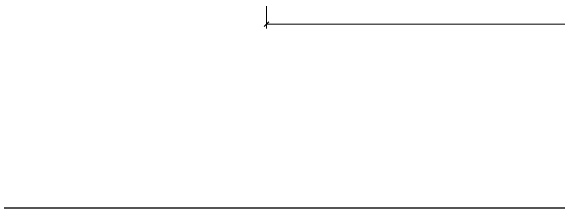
# Model space of a CAD drawing. Header units: millimetres. Extents: x -89049 to 410567, y -307459 to -100425.
# Drawn here: x 151822 to 158782, y -127671 to -125167 of the extents above; entities that cross this region are included whole.
import ezdxf

# ---------------------------------------------------------------- set-up
doc = ezdxf.new("R2010")
doc.units = ezdxf.units.MM
doc.layers.get('Defpoints').update_dxf_attribs({"color": 8})
doc.layers.add('细实线', color=4, linetype='Continuous', lineweight=15)
doc.styles.add('111', font='', dxfattribs={"width": 0.7})
doc.styles.get('111').set_extended_font_data('仿宋_GB2312')
doc.dimstyles.new('200', dxfattribs={"dimscale": 0, "dimtxt": 2.5, "dimasz": 1, "dimexe": 1, "dimexo": 1, "dimgap": 0.6, "dimtad": 1, "dimdec": 0, "dimdsep": 46, "dimtxsty": '111', "dimblk": 'OBLIQUE', "dimcen": 0, "dimclrd": 4, "dimclre": 4, "dimclrt": 4, "dimadec": 1, "dimazin": 2, "dimtfac": 1, "dimtdec": 0, "dimtix": 1, "dimtmove": 2, "dimatfit": 3, "dimfxl": 4, "dimfxlon": 1, "dimtolj": 1, "dimlwd": -1, "dimlwe": -1, "dimarcsym": 0})

# ---------------------------------------------------------------- blocks, each defined once
blk = doc.blocks.new('_Oblique')
at = {"color": 0, "linetype": 'ByBlock', "lineweight": -2}
blk.add_line((-0.5, -0.5), (0.5, 0.5), dxfattribs=at)
blk = doc.blocks.new('*D361')
at = {"layer": 'Defpoints', "color": 0, "transparency": 16777216}
for p in [(155073.5, -124642.1), (163831.2, -124642.1), (155073.5, -125334.5)]:
    blk.add_point(p, dxfattribs=at)
at = {"layer": '细实线', "color": 4, "transparency": 16777216}
for p, q in [((155073.5, -125105.9), (155073.5, -125391.6)), ((163831.2, -125105.9), (163831.2, -125391.6)), ((163831.2, -125334.5), (155073.5, -125334.5))]:
    blk.add_line(p, q, dxfattribs=at)
at = {"layer": '细实线', "color": 4, "transparency": 16777216, "xscale": 57.14285714285715, "yscale": 57.14285714285715, "zscale": 57.14285714285715, "rotation": 180}
blk.add_blockref('_Oblique', (155073.5, -125334.5), dxfattribs=at)
at = {"layer": '细实线', "color": 4, "transparency": 16777216, "xscale": 57.14285714285715, "yscale": 57.14285714285715, "zscale": 57.14285714285715}
blk.add_blockref('_Oblique', (163831.2, -125334.5), dxfattribs=at)
at = {"layer": '细实线', "color": 4, "transparency": 16777216, "insert": (159452.4, -125232.3), "char_height": 142.86, "attachment_point": 5, "style": '111'}
blk.add_mtext('\\A1;8758', dxfattribs=at)

msp = doc.modelspace()

# ---------------------------------------------------------------- linework, layer by layer
at = {"layer": 'Defpoints'}
msp.add_lwpolyline([(146566.6, -113054.1), (168566.6, -113054.1), (168566.6, -127671.3), (146566.6, -127671.3)], close=True, dxfattribs=at)

# ---------------------------------------------------------------- dimensions: what is measured, and where the dimension line sits
at = {"layer": '细实线'}
dim = msp.add_linear_dim(base=(155073.5, -125334.5), p1=(163831.2, -124642.1), p2=(155073.5, -124642.1), dimstyle='200', override={"dimscale": 57.142857, "dimtxsty": '111', "dimblk": 'Oblique'}, dxfattribs=at)
dim.commit()
dim.dimension.update_dxf_attribs({"geometry": '*D361', "text_midpoint": (159452.4, -125232.3)})

doc.saveas('drawing.dxf')
